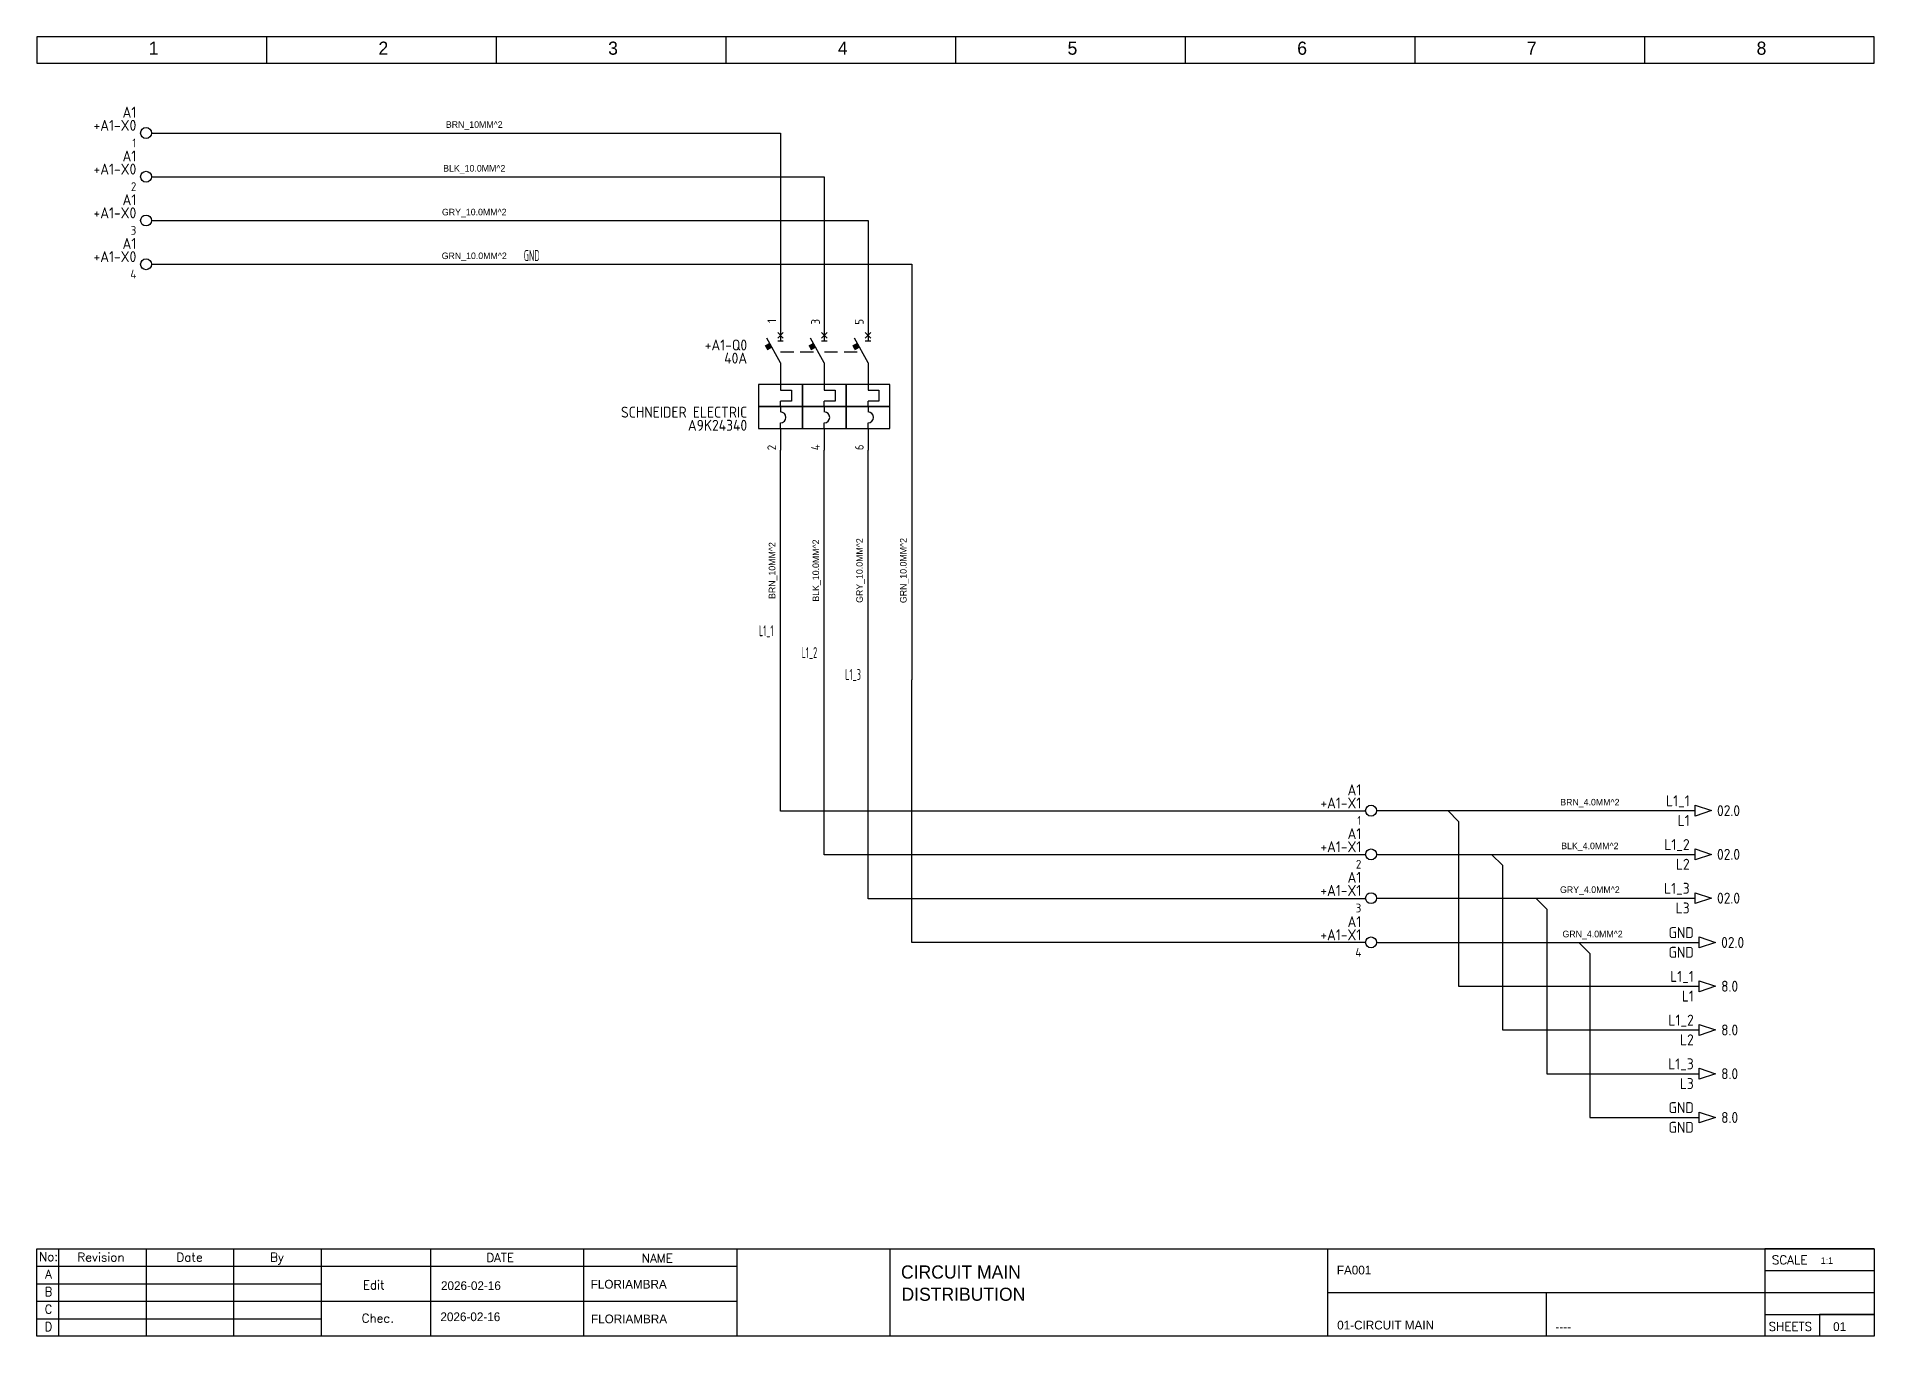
# Model space of a CAD drawing. Extents: x 0 to 420, y 0 to 297.
import ezdxf
from ezdxf.enums import TextEntityAlignment as Align

# ---------------------------------------------------------------- set-up
doc = ezdxf.new("R2010")
doc.units = 0
doc.header["$LTSCALE"] = 6
doc.linetypes.add('DASHED', pattern=[0.75, 0.5, -0.25])
for name, color, linetype in [('025', 1, 'Continuous'), ('05', 6, 'Continuous'), ('BLK_10.0mm^2', 7, 'Continuous'), ('BLK_4.0mm^2', 7, 'Continuous'), ('BRN_10mm^2', 34, 'Continuous'), ('BRN_4.0mm^2', 42, 'Continuous'), ('DESC', 1, 'Continuous'), ('GRN_10.0mm^2', 3, 'Continuous'), ('GRN_4.0mm^2', 3, 'Continuous'), ('GRY_10.0mm^2', 9, 'Continuous'), ('GRY_4.0mm^2', 9, 'Continuous'), ('LINK', 9, 'DASHED'), ('LOC', 8, 'Continuous'), ('MISC', 2, 'Continuous'), ('SYMS', 7, 'Continuous'), ('TAGS', 51, 'Continuous'), ('TERMS', 4, 'Continuous'), ('WIRENO', 70, 'Continuous'), ('WIREREF', 61, 'Continuous'), ('XREF', 7, 'Continuous')]:
    doc.layers.add(name, color=color, linetype=linetype)
doc.styles.add('WD', font='romans.shx')
doc.styles.add('WD_IEC', font='ISOCP2.shx', dxfattribs={"width": 0.9, "height": 4})

# ---------------------------------------------------------------- blocks, each defined once
blk = doc.blocks.new('IEC_tblock_a3_floriambra')
at = {"layer": '05'}
for p, q in [((-840, 0), (-840, 20)), ((-840, 0), (-840, 20)), ((-840, 20), (-420, 20)), ((-835, 20), (-835, 0)), ((-815, 20), (-815, 0)), ((-795, 20), (-795, 0)), ((-775, 20), (-775, 0)), ((-750, 20), (-750, 0)), ((-715, 20), (-715, 0)), ((-680, 20), (-680, 0)), ((-645, 20), (-645, 0)), ((-545, 20), (-545, 0)), ((-420, 20), (-445, 20)), ((-445, 20), (-445, 0)), ((-445, 20), (-445, 15)), ((-420, 20), (-420, 0)), ((-840, 16), (-775, 16)), ((-775, 16), (-680, 16)), ((-445, 15), (-420, 15)), ((-840, 12), (-775, 12)), ((-545, 10), (-445, 10)), ((-495, 10), (-495, 0)), ((-445, 10), (-420, 10)), ((-840, 8), (-775, 8)), ((-775, 8), (-680, 8)), ((-445, 5), (-420, 5)), ((-420, 5), (-432.5, 5)), ((-432.5, 5), (-432.5, 0)), ((-840, 4), (-775, 4)), ((-420, 0), (-840, 0))]:
    blk.add_line(p, q, dxfattribs=at)
at = {"flags": 4}
for tag, p, height in [('SCALA', (-432.21, 16.54), 1.5), ('AUTHOR', (-713.38, 10.89), 2), ('DESCRIPT_PROYECT', (-642.46, 13.18), 3), ('CODIGO_PROYECT', (-542.84, 14.13), 2), ('INSTALACION', (-441.74, 11.01), 2), ('FECHA_CREA', (-747.6, 10.56), 2), ('DESCRIPCION_1', (-642.34, 8.1), 3), ('LOCALIZACION', (-441.61, 6.6), 2), ('FECHA_EDIT', (-747.73, 3.45), 2), ('REVISADO', (-713.31, 2.96), 2), ('DESCRIPCION_2', (-642.22, 3.39), 3), ('ARCHIVO', (-542.76, 1.55), 2), ('COMENTARIO', (-492.87, 1.14), 2), ('PAG', (-429.4, 1.2), 2)]:
    blk.add_attdef(tag, p, '', height=height, dxfattribs=at)
at = {"layer": '025', "style": 'WD'}
for s, p in [('No:', (-837.31, 17.19)), ('Revision', (-825.33, 17.07)), ('Date', (-805.08, 17.05)), ('By', (-785.09, 17.06)), ('NAME', (-698.14, 16.82)), ('SCALE', (-439.33, 16.45)), ('A', (-837.31, 13.19)), ('B', (-837.31, 9.19)), ('C', (-837.31, 5.19)), ('D', (-837.31, 1.19))]:
    blk.add_text(s, height=2, dxfattribs=at).set_placement(p, align=Align.CENTER)
for s, p in [('DATE', (-737.24, 16.98)), ('Edit', (-765.46, 10.72)), ('Chec.', (-765.74, 3.12)), ('SHEETS', (-444.15, 1.23))]:
    blk.add_text(s, height=2, dxfattribs=at).set_placement(p)
blk = doc.blocks.new('HT0_418')
for p, q in [((-2.5, 0), (2.5, 0)), ((0, -2.5), (-2.5, 0))]:
    blk.add_line(p, q)
at = {"style": 'WD_IEC', "flags": 1}
for tag, p in [('X4TERM01', (-2.5, 0)), ('X1TERM01', (2.5, 0)), ('WDWSEQ', (-2.63, -0.91)), ('X8TERM01', (0, -2.5))]:
    blk.add_attdef(tag, p, '', height=0.4, dxfattribs=at)
blk = doc.blocks.new('VT0002')
blk.add_circle((0, 0), 1.25)
at = {"style": 'WD_IEC'}
for tag, p in [('INST', (-2.25, 6.5)), ('LOC', (-2.25, 3.5)), ('DESC1', (-2.25, -6.25)), ('DESC2', (-2.25, -9.25)), ('DESC3', (-2.25, -12.25))]:
    blk.add_attdef(tag, text='', height=2.5, dxfattribs=at).set_placement(p, align=Align.RIGHT)
at = {"style": 'WD_IEC', "flags": 1}
for tag, p, height in [('ASSYCODE', (2.75, 10.75), 1), ('CATDESC', (2.75, 9.25), 1), ('MFG', (2.75, 7.25), 1.5), ('CAT', (2.75, 4.75), 1.5), ('X4PIN01', (-1.25, 1), 0.25), ('X4TERM01', (-1.25, 0), 0.25), ('X4TERMDESC01', (-1.25, 0.5), 0.4), ('STRIPSEQ', (0, 0), 0.025), ('X2PIN01', (0, 2.25), 0.25), ('X2TERM01', (0, 1.25), 0.25), ('X8PIN01', (0, -0.25), 0.25), ('X2TERMDESC01', (0, 1.75), 0.4), ('X1PIN01', (1.25, 1), 0.25), ('X1TERM01', (1.25, 0), 0.25), ('X1TERMDESC01', (1.25, 0.5), 0.4), ('LINKTERM', (0, -0.04), 0.025), ('X8TERM01', (0, -1.25), 0.25), ('X8TERMDESC01', (0, -0.75), 0.4)]:
    blk.add_attdef(tag, p, '', height=height, dxfattribs=at)
at = {"style": 'WD_IEC', "flags": 8}
for tag, height, p in [('TAGSTRIP', 2.5, (-2.25, 0.5)), ('TERM01', 2, (-2.25, -3.25))]:
    blk.add_attdef(tag, text='', height=height, dxfattribs=at).set_placement(p, align=Align.RIGHT)
blk = doc.blocks.new('VCB11Q134')
for p, q in [((-0.62, 3.12), (0.63, 4.37)), ((0.63, 3.12), (-0.62, 4.37)), ((0, 7.5), (0, 2.5)), ((0, -2.5), (-3.12, 3.12)), ((-0.62, 2.5), (0.63, 2.5)), ((0, -2.5), (0, -8.75)), ((0, -7.5), (0, -8.75)), ((0, -8.75), (2.5, -8.75)), ((0, -12.5), (0, -11.25)), ((2.5, -11.25), (0, -11.25)), ((0, -12.5), (0, -13.75)), ((2.5, -8.75), (2.5, -11.25)), ((0, -17.5), (0, -16.25)), ((0, -17.5), (0, -22.5))]:
    blk.add_line(p, q)
for points in [[(-5, -7.5), (-5, -12.5), (5, -12.5), (5, -7.5)], [(-5, -12.5), (-5, -17.5), (5, -17.5), (5, -12.5)]]:
    blk.add_lwpolyline(points, close=True)
blk.add_arc((0, -15), 1.25, 270, 90)
blk.add_solid([(-2.52, 2.03), (-3.61, 1.43), (-1.91, 0.94), (-3.01, 0.33)])
at = {"style": 'WD_IEC'}
for tag, p in [('INST', (-7.62, 6.3)), ('LOC', (-7.62, 3.3)), ('TAG1', (-7.62, 0.3)), ('RATING1', (-7.62, -2.7)), ('DESC1', (-7.62, -15.05)), ('DESC2', (-7.62, -18.05)), ('DESC3', (-7.62, -21.05))]:
    blk.add_attdef(tag, text='', height=2.5, dxfattribs=at).set_placement(p, align=Align.RIGHT)
blk.add_attdef('TERM01', text='', height=2, rotation=90, dxfattribs=at).set_placement((-1, 7.5), align=Align.RIGHT)
at = {"style": 'WD_IEC', "flags": 1}
for tag, p, height in [('X2TERM01', (0, 7.5), 0.32), ('X4LINK', (-2.15, 0), 0.32), ('X1LINK', (0.02, 0), 0.32), ('ASSYCODE', (0.69, -18.77), 1), ('FAMILY', (0.69, -20.27), 1), ('CATDESC', (0.69, -21.77), 1), ('X8TERM02', (0, -22.5), 0.32)]:
    blk.add_attdef(tag, p, '', height=height, dxfattribs=at)
at = {"style": 'WD_IEC', "flags": 9}
for tag, p in [('MFG', (7.81, 5.44)), ('CAT', (7.81, 2.94))]:
    blk.add_attdef(tag, text='', height=1.5, dxfattribs=at).set_placement(p, align=Align.RIGHT)
at = {"lineweight": 15, "style": 'WD_IEC'}
for tag, p in [('XREF', (-7.62, -12.05)), ('WDTAGALT', (-7.62, -24.05))]:
    blk.add_attdef(tag, text='', height=2.5, dxfattribs=at).set_placement(p, align=Align.RIGHT)
at = {"style": 'WD_IEC'}
blk.add_attdef('TERM02', (-1, -22.5), '', height=2, rotation=90, dxfattribs=at)
blk = doc.blocks.new('VCB21Q134')
for p, q in [((-0.62, 3.12), (0.63, 4.37)), ((0.63, 3.12), (-0.62, 4.37)), ((0, 7.5), (0, 2.5)), ((0, -2.5), (-3.12, 3.12)), ((-0.62, 2.5), (0.63, 2.5)), ((0, -2.5), (0, -8.75)), ((0, -7.5), (0, -8.75)), ((0, -8.75), (2.5, -8.75)), ((0, -12.5), (0, -11.25)), ((2.5, -11.25), (0, -11.25)), ((0, -12.5), (0, -13.75)), ((2.5, -8.75), (2.5, -11.25)), ((0, -17.5), (0, -16.25)), ((0, -17.5), (0, -22.5))]:
    blk.add_line(p, q)
for points in [[(-5, -7.5), (-5, -12.5), (5, -12.5), (5, -7.5)], [(-5, -12.5), (-5, -17.5), (5, -17.5), (5, -12.5)]]:
    blk.add_lwpolyline(points, close=True)
blk.add_arc((0, -15), 1.25, 270, 90)
blk.add_solid([(-2.52, 2.03), (-3.61, 1.43), (-1.91, 0.94), (-3.01, 0.33)])
at = {"style": 'WD_IEC'}
for tag, p in [('INST', (-7.62, 6.3)), ('LOC', (-7.62, 3.3)), ('TAG2', (-7.62, 0.3)), ('DESC1', (-7.62, -15.05)), ('DESC2', (-7.62, -18.05)), ('DESC3', (-7.62, -21.05))]:
    blk.add_attdef(tag, text='', height=2.5, dxfattribs=at).set_placement(p, align=Align.RIGHT)
blk.add_attdef('TERM01', text='', height=2, rotation=90, dxfattribs=at).set_placement((-1, 7.5), align=Align.RIGHT)
at = {"style": 'WD_IEC', "flags": 1}
for tag, p, height in [('X2TERM01', (0, 7.5), 0.32), ('X4LINK', (-2.15, 0), 0.32), ('X1LINK', (0.02, 0), 0.32), ('CONTACT', (-5.49, -7.21), 1), ('ASSYCODE', (0.69, -18.77), 1), ('FAMILY', (0.69, -20.27), 1), ('CATDESC', (0.69, -21.77), 1), ('X8TERM02', (0, -22.5), 0.32)]:
    blk.add_attdef(tag, p, '', height=height, dxfattribs=at)
blk.add_attdef('RATING1', text='', height=2.5, dxfattribs=at).set_placement((-7.62, -2.7), align=Align.RIGHT)
at = {"lineweight": 15, "style": 'WD_IEC'}
for tag, p in [('XREF', (-7.62, -12.05)), ('WDTAGALT', (-7.62, -24.05))]:
    blk.add_attdef(tag, text='', height=2.5, dxfattribs=at).set_placement(p, align=Align.RIGHT)
at = {"style": 'WD_IEC'}
blk.add_attdef('TERM02', (-1, -22.5), '', height=2, rotation=90, dxfattribs=at)
blk = doc.blocks.new('HT0002')
blk.add_circle((0, 0), 1.25)
at = {"style": 'WD_IEC'}
for tag, p in [('INST', (-2.25, 6.5)), ('LOC', (-2.25, 3.5)), ('DESC1', (-2.25, -6.25)), ('DESC2', (-2.25, -9.25)), ('DESC3', (-2.25, -12.25))]:
    blk.add_attdef(tag, text='', height=2.5, dxfattribs=at).set_placement(p, align=Align.RIGHT)
at = {"style": 'WD_IEC', "flags": 1}
for tag, p, height in [('ASSYCODE', (2.75, 10.75), 1), ('CATDESC', (2.75, 9.25), 1), ('MFG', (2.75, 7.25), 1.5), ('CAT', (2.75, 4.75), 1.5), ('X4PIN01', (-1.25, 1), 0.25), ('X4TERM01', (-1.25, 0), 0.25), ('X4TERMDESC01', (-1.25, 0.5), 0.4), ('STRIPSEQ', (0, 0), 0.025), ('X2PIN01', (0, 2.25), 0.25), ('X2TERM01', (0, 1.25), 0.25), ('X8PIN01', (0, -0.25), 0.25), ('X2TERMDESC01', (0, 1.75), 0.4), ('X1PIN01', (1.25, 1), 0.25), ('X1TERM01', (1.25, 0), 0.25), ('X1TERMDESC01', (1.25, 0.5), 0.4), ('LINKTERM', (0, -0.04), 0.025), ('X8TERM01', (0, -1.25), 0.25), ('X8TERMDESC01', (0, -0.75), 0.4)]:
    blk.add_attdef(tag, p, '', height=height, dxfattribs=at)
at = {"style": 'WD_IEC', "flags": 8}
for tag, height, p in [('TAGSTRIP', 2.5, (-2.25, 0.5)), ('TERM01', 2, (-2.25, -3.25))]:
    blk.add_attdef(tag, text='', height=height, dxfattribs=at).set_placement(p, align=Align.RIGHT)
blk = doc.blocks.new('WD_WNV')
at = {"linetype": 'Continuous', "style": 'WD_IEC', "width": 0.8}
blk.add_attdef('WIRENO', text='', height=2.5, dxfattribs=at).set_placement((-1.6, 0), align=Align.MIDDLE_RIGHT)
at = {"style": 'WD_IEC', "flags": 1}
for tag, p in [('W08USER', (-1, 0.375)), ('W04USER', (-1, 0.875)), ('W05USER', (-1, 0.75)), ('W09USER', (-1, 0.25)), ('W03USER', (-1, 1)), ('W06USER', (-1, 0.625)), ('W07USER', (-1, 0.5)), ('W02USER', (-1, 1.125)), ('W01USER', (-1, 1.25)), ('W10USER', (-1, 0.125))]:
    blk.add_attdef(tag, text='', height=0.08, dxfattribs=at).set_placement(p, align=Align.CENTER)
blk = doc.blocks.new('WD_WNH')
at = {"linetype": 'Continuous', "style": 'WD_IEC', "width": 0.8}
blk.add_attdef('WIRENO', text='', height=2.5, dxfattribs=at).set_placement((0, 0.75), align=Align.CENTER)
at = {"style": 'WD_IEC', "flags": 1}
for tag, p in [('W08USER', (0, 0.375)), ('W04USER', (0, 0.875)), ('W05USER', (0, 0.75)), ('W09USER', (0, 0.25)), ('W03USER', (0, 1)), ('W06USER', (0, 0.625)), ('W07USER', (0, 0.5)), ('W02USER', (0, 1.125)), ('W01USER', (0, 1.25)), ('W10USER', (0, 0.125))]:
    blk.add_attdef(tag, text='', height=0.08, dxfattribs=at).set_placement(p, align=Align.CENTER)
blk = doc.blocks.new('HA1S1')
blk.add_lwpolyline([(0, 1.25), (3.75, 0), (0, -1.25)], close=True)
at = {"style": 'WD_IEC'}
for tag, height, flags, p in [('WIRENO', 2.5, 8, (-1.25, 1)), ('SIGCODE', 1, 1, (5, 1.8))]:
    blk.add_attdef(tag, text='', height=height, dxfattribs=dict(at, flags=flags)).set_placement(p, align=Align.RIGHT)
at = {"style": 'WD_IEC', "flags": 1}
blk.add_attdef('X4TERM01', (0, 0), '', height=0.32, dxfattribs=at)
at = {"style": 'WD_IEC'}
blk.add_attdef('XREF', text='', height=2.5, dxfattribs=at).set_placement((5, 0), align=Align.MIDDLE_LEFT)
blk.add_attdef('DESC1', text='', height=2.5, dxfattribs=at).set_placement((-1.25, -1), align=Align.TOP_RIGHT)

msp = doc.modelspace()

# ---------------------------------------------------------------- linework, layer by layer
at = {"layer": '05'}
for p, q in [((0, 297), (0, 291)), ((420, 297), (0, 297)), ((52.5, 297), (52.5, 291)), ((105, 297), (105, 291)), ((157.5, 297), (157.5, 291)), ((210, 297), (210, 291)), ((262.5, 297), (262.5, 291)), ((315, 297), (315, 291)), ((367.5, 297), (367.5, 291)), ((420, 291), (420, 297)), ((0, 291), (420, 291))]:
    msp.add_line(p, q, dxfattribs=at)
at = {"layer": 'BLK_10.0mm^2'}
for p, q in [((26.25, 265), (180, 265)), ((180, 265), (180, 232.5)), ((180, 110), (180, 202.5)), ((303.75, 110), (180, 110))]:
    msp.add_line(p, q, dxfattribs=at)
at = {"layer": 'BLK_4.0mm^2'}
for p, q in [((306.25, 110.13), (332.5, 110.13)), ((337.5, 110.13), (379.06, 110.13)), ((335, 107.63), (335, 70)), ((335, 70), (380, 70))]:
    msp.add_line(p, q, dxfattribs=at)
at = {"layer": 'BRN_10mm^2'}
for p, q in [((26.25, 275), (170, 275)), ((170, 275), (170, 232.5)), ((170, 120), (170, 202.5)), ((303.75, 120), (170, 120))]:
    msp.add_line(p, q, dxfattribs=at)
at = {"layer": 'BRN_4.0mm^2'}
for p, q in [((306.25, 120.13), (322.5, 120.13)), ((325, 117.63), (325, 80)), ((327.5, 120.13), (379.06, 120.13)), ((325, 80), (380, 80))]:
    msp.add_line(p, q, dxfattribs=at)
at = {"layer": 'GRN_10.0mm^2'}
for p, q in [((26.25, 245), (200, 245)), ((200, 245), (200, 150)), ((200, 90), (200, 150)), ((303.75, 90), (200, 90))]:
    msp.add_line(p, q, dxfattribs=at)
at = {"layer": 'GRN_4.0mm^2'}
for p, q in [((306.25, 90), (352.5, 90)), ((357.5, 90), (380, 90)), ((355, 87.5), (355, 50)), ((355, 50), (380, 50))]:
    msp.add_line(p, q, dxfattribs=at)
at = {"layer": 'GRY_10.0mm^2'}
for p, q in [((26.25, 255), (190, 255)), ((190, 255), (190, 232.5)), ((190, 100), (190, 202.5)), ((303.75, 100), (190, 100))]:
    msp.add_line(p, q, dxfattribs=at)
at = {"layer": 'GRY_4.0mm^2'}
for p, q in [((306.25, 100.13), (342.65, 100.13)), ((345.15, 97.63), (345.15, 60)), ((347.65, 100.13), (379.06, 100.13)), ((345.15, 60), (380, 60))]:
    msp.add_line(p, q, dxfattribs=at)
at = {"layer": 'LINK'}
for points in [[(170.02, 225), (177.85, 225)], [(180.02, 225), (187.85, 225)]]:
    msp.add_lwpolyline(points, dxfattribs=at)

# ---------------------------------------------------------------- block references
ref = msp.add_blockref('IEC_tblock_a3_floriambra', (840, 0))
ref.add_attrib('FECHA_EDIT', '2026-02-16', (92.27, 3.45), dxfattribs={"height": 2})
ref.add_attrib('FECHA_CREA', '2026-02-16', (92.4, 10.56), dxfattribs={"height": 2})
ref.add_attrib('REVISADO', 'FLORIAMBRA', (126.69, 2.96), dxfattribs={"height": 2})
ref.add_attrib('AUTHOR', 'FLORIAMBRA', (126.62, 10.89), dxfattribs={"height": 2})
ref.add_attrib('DESCRIPCION_1', 'DISTRIBUTION', (197.66, 8.1), dxfattribs={"height": 3})
ref.add_attrib('DESCRIPT_PROYECT', 'CIRCUIT MAIN', (197.54, 13.18), dxfattribs={"height": 3})
ref.add_attrib('CODIGO_PROYECT', 'FA001', (297.16, 14.13), dxfattribs={"height": 2})
ref.add_attrib('ARCHIVO', '01-CIRCUIT MAIN', (297.24, 1.55), dxfattribs={"height": 2})
ref.add_attrib('COMENTARIO', '----', (347.13, 1.14), dxfattribs={"height": 2})
ref.add_attrib('PAG', '01', (410.6, 1.2), dxfattribs={"height": 2})
ref.add_attrib('SCALA', '1:1', (407.79, 16.54), dxfattribs={"height": 1.5})
at = {"layer": 'BLK_4.0mm^2'}
msp.add_blockref('HT0_418', (335, 110.13), dxfattribs=at)
at = {"layer": 'BRN_4.0mm^2'}
msp.add_blockref('HT0_418', (325, 120.13), dxfattribs=at)
at = {"layer": 'GRN_4.0mm^2'}
msp.add_blockref('HT0_418', (355, 90), dxfattribs=at)
at = {"layer": 'GRY_4.0mm^2'}
msp.add_blockref('HT0_418', (345.15, 100.13), dxfattribs=at)
at = {"layer": 'SYMS'}
ref = msp.add_blockref('VT0002', (25, 275), dxfattribs=at)
ref.add_attrib('TERM01', '1', dxfattribs={"layer": 'TERMS', "height": 2, "style": 'WD_IEC', "flags": 8}).set_placement((22.75, 271.75), align=Align.RIGHT)
ref.add_attrib('LOC', 'A1', dxfattribs={"layer": 'LOC', "height": 2.5, "style": 'WD_IEC'}).set_placement((22.75, 278.5), align=Align.RIGHT)
ref.add_attrib('TAGSTRIP', '+A1-X0', dxfattribs={"layer": 'TAGS', "height": 2.5, "style": 'WD_IEC', "flags": 8}).set_placement((22.75, 275.5), align=Align.RIGHT)
ref = msp.add_blockref('VT0002', (25, 265), dxfattribs=at)
ref.add_attrib('TERM01', '2', dxfattribs={"layer": 'TERMS', "height": 2, "style": 'WD_IEC', "flags": 8}).set_placement((22.75, 261.75), align=Align.RIGHT)
ref.add_attrib('LOC', 'A1', dxfattribs={"layer": 'LOC', "height": 2.5, "style": 'WD_IEC'}).set_placement((22.75, 268.5), align=Align.RIGHT)
ref.add_attrib('TAGSTRIP', '+A1-X0', dxfattribs={"layer": 'TAGS', "height": 2.5, "style": 'WD_IEC', "flags": 8}).set_placement((22.75, 265.5), align=Align.RIGHT)
ref = msp.add_blockref('VT0002', (25, 255), dxfattribs=at)
ref.add_attrib('TERM01', '3', dxfattribs={"layer": 'TERMS', "height": 2, "style": 'WD_IEC', "flags": 8}).set_placement((22.75, 251.75), align=Align.RIGHT)
ref.add_attrib('LOC', 'A1', dxfattribs={"layer": 'LOC', "height": 2.5, "style": 'WD_IEC'}).set_placement((22.75, 258.5), align=Align.RIGHT)
ref.add_attrib('TAGSTRIP', '+A1-X0', dxfattribs={"layer": 'TAGS', "height": 2.5, "style": 'WD_IEC', "flags": 8}).set_placement((22.75, 255.5), align=Align.RIGHT)
ref = msp.add_blockref('VT0002', (25, 245), dxfattribs=at)
ref.add_attrib('TERM01', '4', dxfattribs={"layer": 'TERMS', "height": 2, "style": 'WD_IEC', "flags": 8}).set_placement((22.75, 241.75), align=Align.RIGHT)
ref.add_attrib('LOC', 'A1', dxfattribs={"layer": 'LOC', "height": 2.5, "style": 'WD_IEC'}).set_placement((22.75, 248.5), align=Align.RIGHT)
ref.add_attrib('TAGSTRIP', '+A1-X0', dxfattribs={"layer": 'TAGS', "height": 2.5, "style": 'WD_IEC', "flags": 8}).set_placement((22.75, 245.5), align=Align.RIGHT)
ref = msp.add_blockref('VCB11Q134', (170, 225), dxfattribs=at)
ref.add_attrib('RATING1', '40A', dxfattribs={"layer": 'MISC', "height": 2.5, "style": 'WD_IEC'}).set_placement((162.38, 222.3), align=Align.RIGHT)
ref.add_attrib('TAG1', '+A1-Q0', dxfattribs={"layer": 'TAGS', "height": 2.5, "style": 'WD_IEC'}).set_placement((162.38, 225.3), align=Align.RIGHT)
ref.add_attrib('DESC1', 'SCHNEIDER ELECTRIC', dxfattribs={"layer": 'DESC', "height": 2.5, "style": 'WD_IEC'}).set_placement((162.38, 209.95), align=Align.RIGHT)
ref.add_attrib('DESC2', 'A9K24340', dxfattribs={"layer": 'DESC', "height": 2.5, "style": 'WD_IEC'}).set_placement((162.38, 206.95), align=Align.RIGHT)
ref.add_attrib('TERM01', '1', dxfattribs={"layer": 'TERMS', "height": 2, "rotation": 90, "style": 'WD_IEC'}).set_placement((169, 232.5), align=Align.RIGHT)
ref.add_attrib('TERM02', '2', (169, 202.5), dxfattribs={"layer": 'TERMS', "height": 2, "rotation": 90, "style": 'WD_IEC'})
ref = msp.add_blockref('VCB21Q134', (180, 225), dxfattribs=at)
ref.add_attrib('TERM01', '3', dxfattribs={"layer": 'TERMS', "height": 2, "rotation": 90, "style": 'WD_IEC'}).set_placement((179, 232.5), align=Align.RIGHT)
ref.add_attrib('TERM02', '4', (179, 202.5), dxfattribs={"layer": 'TERMS', "height": 2, "rotation": 90, "style": 'WD_IEC'})
ref = msp.add_blockref('VCB21Q134', (190, 225), dxfattribs=at)
ref.add_attrib('TERM01', '5', dxfattribs={"layer": 'TERMS', "height": 2, "rotation": 90, "style": 'WD_IEC'}).set_placement((189, 232.5), align=Align.RIGHT)
ref.add_attrib('TERM02', '6', (189, 202.5), dxfattribs={"layer": 'TERMS', "height": 2, "rotation": 90, "style": 'WD_IEC'})
ref = msp.add_blockref('VT0002', (305, 120.13), dxfattribs=at)
ref.add_attrib('TERM01', '1', dxfattribs={"layer": 'TERMS', "height": 2, "style": 'WD_IEC', "flags": 8}).set_placement((302.75, 116.88), align=Align.RIGHT)
ref.add_attrib('LOC', 'A1', dxfattribs={"layer": 'LOC', "height": 2.5, "style": 'WD_IEC'}).set_placement((302.75, 123.63), align=Align.RIGHT)
ref.add_attrib('TAGSTRIP', '+A1-X1', dxfattribs={"layer": 'TAGS', "height": 2.5, "style": 'WD_IEC', "flags": 8}).set_placement((302.75, 120.63), align=Align.RIGHT)
ref = msp.add_blockref('HA1S1', (379.06, 120.13), dxfattribs=at)
ref.add_attrib('XREF', '02.0', dxfattribs={"layer": 'XREF', "height": 2.5, "style": 'WD_IEC'}).set_placement((384.06, 120.13), align=Align.MIDDLE_LEFT)
ref.add_attrib('DESC1', 'L1', dxfattribs={"layer": 'DESC', "height": 2.5, "style": 'WD_IEC'}).set_placement((377.81, 119.13), align=Align.TOP_RIGHT)
ref.add_attrib('WIRENO', 'L1_1', dxfattribs={"layer": 'WIREREF', "height": 2.5, "style": 'WD_IEC', "flags": 8}).set_placement((377.81, 121.13), align=Align.RIGHT)
ref = msp.add_blockref('VT0002', (305, 110.13), dxfattribs=at)
ref.add_attrib('TERM01', '2', dxfattribs={"layer": 'TERMS', "height": 2, "style": 'WD_IEC', "flags": 8}).set_placement((302.75, 106.88), align=Align.RIGHT)
ref.add_attrib('LOC', 'A1', dxfattribs={"layer": 'LOC', "height": 2.5, "style": 'WD_IEC'}).set_placement((302.75, 113.63), align=Align.RIGHT)
ref.add_attrib('TAGSTRIP', '+A1-X1', dxfattribs={"layer": 'TAGS', "height": 2.5, "style": 'WD_IEC', "flags": 8}).set_placement((302.75, 110.63), align=Align.RIGHT)
ref = msp.add_blockref('HA1S1', (379.06, 110.13), dxfattribs=at)
ref.add_attrib('XREF', '02.0', dxfattribs={"layer": 'XREF', "height": 2.5, "style": 'WD_IEC'}).set_placement((384.06, 110.13), align=Align.MIDDLE_LEFT)
ref.add_attrib('DESC1', 'L2', dxfattribs={"layer": 'DESC', "height": 2.5, "style": 'WD_IEC'}).set_placement((377.81, 109.13), align=Align.TOP_RIGHT)
ref.add_attrib('WIRENO', 'L1_2', dxfattribs={"layer": 'WIREREF', "height": 2.5, "style": 'WD_IEC', "flags": 8}).set_placement((377.81, 111.13), align=Align.RIGHT)
ref = msp.add_blockref('VT0002', (305, 100.13), dxfattribs=at)
ref.add_attrib('TERM01', '3', dxfattribs={"layer": 'TERMS', "height": 2, "style": 'WD_IEC', "flags": 8}).set_placement((302.75, 96.88), align=Align.RIGHT)
ref.add_attrib('LOC', 'A1', dxfattribs={"layer": 'LOC', "height": 2.5, "style": 'WD_IEC'}).set_placement((302.75, 103.63), align=Align.RIGHT)
ref.add_attrib('TAGSTRIP', '+A1-X1', dxfattribs={"layer": 'TAGS', "height": 2.5, "style": 'WD_IEC', "flags": 8}).set_placement((302.75, 100.63), align=Align.RIGHT)
ref = msp.add_blockref('HA1S1', (379.06, 100.13), dxfattribs=at)
ref.add_attrib('XREF', '02.0', dxfattribs={"layer": 'XREF', "height": 2.5, "style": 'WD_IEC'}).set_placement((384.06, 100.13), align=Align.MIDDLE_LEFT)
ref.add_attrib('DESC1', 'L3', dxfattribs={"layer": 'DESC', "height": 2.5, "style": 'WD_IEC'}).set_placement((377.81, 99.13), align=Align.TOP_RIGHT)
ref.add_attrib('WIRENO', 'L1_3', dxfattribs={"layer": 'WIREREF', "height": 2.5, "style": 'WD_IEC', "flags": 8}).set_placement((377.81, 101.13), align=Align.RIGHT)
ref = msp.add_blockref('HT0002', (305, 90), dxfattribs=at)
ref.add_attrib('TERM01', '4', dxfattribs={"layer": 'TERMS', "height": 2, "style": 'WD_IEC', "flags": 8}).set_placement((302.75, 86.75), align=Align.RIGHT)
ref.add_attrib('LOC', 'A1', dxfattribs={"layer": 'LOC', "height": 2.5, "style": 'WD_IEC'}).set_placement((302.75, 93.5), align=Align.RIGHT)
ref.add_attrib('TAGSTRIP', '+A1-X1', dxfattribs={"layer": 'TAGS', "height": 2.5, "style": 'WD_IEC', "flags": 8}).set_placement((302.75, 90.5), align=Align.RIGHT)
ref = msp.add_blockref('HA1S1', (380, 90), dxfattribs=at)
ref.add_attrib('XREF', '02.0', dxfattribs={"layer": 'XREF', "height": 2.5, "style": 'WD_IEC'}).set_placement((385, 90), align=Align.MIDDLE_LEFT)
ref.add_attrib('DESC1', 'GND', dxfattribs={"layer": 'DESC', "height": 2.5, "style": 'WD_IEC'}).set_placement((378.75, 89), align=Align.TOP_RIGHT)
ref.add_attrib('WIRENO', 'GND', dxfattribs={"layer": 'WIREREF', "height": 2.5, "style": 'WD_IEC', "flags": 8}).set_placement((378.75, 91), align=Align.RIGHT)
ref = msp.add_blockref('HA1S1', (380, 80), dxfattribs=at)
ref.add_attrib('XREF', '8.0', dxfattribs={"layer": 'XREF', "height": 2.5, "style": 'WD_IEC'}).set_placement((385, 80), align=Align.MIDDLE_LEFT)
ref.add_attrib('DESC1', 'L1', dxfattribs={"layer": 'DESC', "height": 2.5, "style": 'WD_IEC'}).set_placement((378.75, 79), align=Align.TOP_RIGHT)
ref.add_attrib('WIRENO', 'L1_1', dxfattribs={"layer": 'WIREREF', "height": 2.5, "style": 'WD_IEC', "flags": 8}).set_placement((378.75, 81), align=Align.RIGHT)
ref = msp.add_blockref('HA1S1', (380, 70), dxfattribs=at)
ref.add_attrib('XREF', '8.0', dxfattribs={"layer": 'XREF', "height": 2.5, "style": 'WD_IEC'}).set_placement((385, 70), align=Align.MIDDLE_LEFT)
ref.add_attrib('DESC1', 'L2', dxfattribs={"layer": 'DESC', "height": 2.5, "style": 'WD_IEC'}).set_placement((378.75, 69), align=Align.TOP_RIGHT)
ref.add_attrib('WIRENO', 'L1_2', dxfattribs={"layer": 'WIREREF', "height": 2.5, "style": 'WD_IEC', "flags": 8}).set_placement((378.75, 71), align=Align.RIGHT)
ref = msp.add_blockref('HA1S1', (380, 60), dxfattribs=at)
ref.add_attrib('XREF', '8.0', dxfattribs={"layer": 'XREF', "height": 2.5, "style": 'WD_IEC'}).set_placement((385, 60), align=Align.MIDDLE_LEFT)
ref.add_attrib('DESC1', 'L3', dxfattribs={"layer": 'DESC', "height": 2.5, "style": 'WD_IEC'}).set_placement((378.75, 59), align=Align.TOP_RIGHT)
ref.add_attrib('WIRENO', 'L1_3', dxfattribs={"layer": 'WIREREF', "height": 2.5, "style": 'WD_IEC', "flags": 8}).set_placement((378.75, 61), align=Align.RIGHT)
ref = msp.add_blockref('HA1S1', (380, 50), dxfattribs=at)
ref.add_attrib('XREF', '8.0', dxfattribs={"layer": 'XREF', "height": 2.5, "style": 'WD_IEC'}).set_placement((385, 50), align=Align.MIDDLE_LEFT)
ref.add_attrib('DESC1', 'GND', dxfattribs={"layer": 'DESC', "height": 2.5, "style": 'WD_IEC'}).set_placement((378.75, 49), align=Align.TOP_RIGHT)
ref.add_attrib('WIRENO', 'GND', dxfattribs={"layer": 'WIREREF', "height": 2.5, "style": 'WD_IEC', "flags": 8}).set_placement((378.75, 51), align=Align.RIGHT)
at = {"layer": 'WIRENO'}
ref = msp.add_blockref('WD_WNH', (113.12, 245), dxfattribs=at)
ref.add_attrib('WIRENO', 'GND', dxfattribs={"linetype": 'Continuous', "height": 2.5, "style": 'WD_IEC', "width": 0.6}).set_placement((113.12, 245.75), align=Align.CENTER)
ref = msp.add_blockref('WD_WNV', (170, 161.25), dxfattribs=at)
ref.add_attrib('WIRENO', 'L1_1', dxfattribs={"linetype": 'Continuous', "height": 2.5, "style": 'WD_IEC', "width": 0.6}).set_placement((168.4, 161.25), align=Align.MIDDLE_RIGHT)
ref = msp.add_blockref('WD_WNV', (180, 156.25), dxfattribs=at)
ref.add_attrib('WIRENO', 'L1_2', dxfattribs={"linetype": 'Continuous', "height": 2.5, "style": 'WD_IEC', "width": 0.6}).set_placement((178.4, 156.25), align=Align.MIDDLE_RIGHT)
ref = msp.add_blockref('WD_WNV', (190, 151.25), dxfattribs=at)
ref.add_attrib('WIRENO', 'L1_3', dxfattribs={"linetype": 'Continuous', "height": 2.5, "style": 'WD_IEC', "width": 0.6}).set_placement((188.4, 151.25), align=Align.MIDDLE_RIGHT)

# ---------------------------------------------------------------- texts
at = {"layer": '05', "char_height": 3, "attachment_point": 1}
for s, insert in [('1', (25.61, 295.89)), ('2', (78.11, 295.89)), ('3', (130.61, 295.89)), ('4', (183.11, 295.89)), ('5', (235.61, 295.89)), ('6', (288.11, 295.89)), ('7', (340.61, 295.89)), ('8', (393.11, 295.89))]:
    msp.add_mtext_dynamic_manual_height_columns(s, width=14.5619, gutter_width=12.5, heights=[0], dxfattribs=dict(at, insert=insert))
at = {"layer": 'MISC', "char_height": 1.5, "attachment_point": 8}
for s, insert in [('\\W1;BRN_10MM^ 2', (100, 275.75)), ('\\W1;BLK_10.0MM^ 2', (100, 265.75)), ('\\W1;GRY_10.0MM^ 2', (100, 255.75)), ('\\W1;GRN_10.0MM^ 2', (100, 245.75)), ('\\W1;BRN_4.0MM^ 2', (355, 120.88)), ('\\W1;BLK_4.0MM^ 2', (355, 110.88)), ('\\W1;GRY_4.0MM^ 2', (355, 100.88)), ('\\W1;GRN_4.0MM^ 2', (355.62, 90.75))]:
    msp.add_mtext(s, dxfattribs=dict(at, insert=insert))
at = {"layer": 'MISC', "char_height": 1.5, "attachment_point": 8, "rotation": 90}
for s, insert in [('\\W1;BRN_10MM^ 2', (169.25, 175)), ('\\W1;BLK_10.0MM^ 2', (179.25, 175)), ('\\W1;GRY_10.0MM^ 2', (189.25, 175)), ('\\W1;GRN_10.0MM^ 2', (199.25, 175))]:
    msp.add_mtext(s, dxfattribs=dict(at, insert=insert))

doc.saveas('drawing.dxf')
